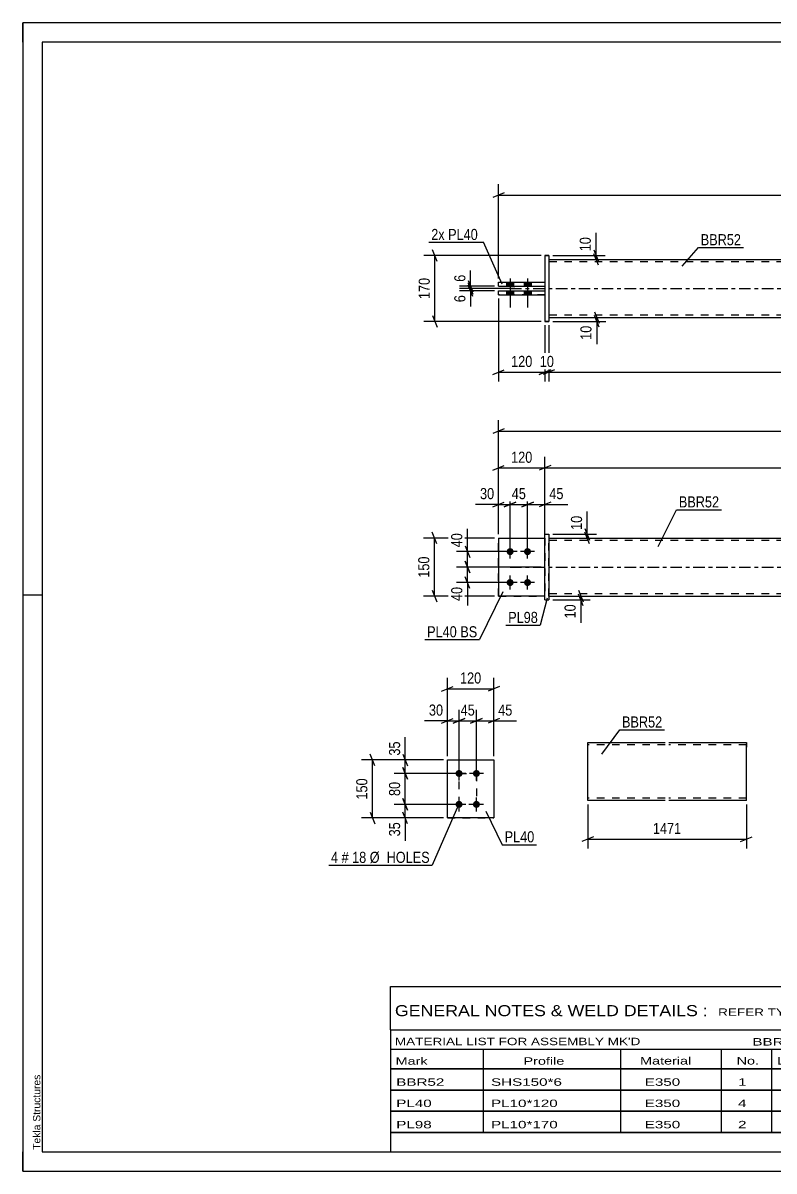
# Model space of a CAD drawing. Header units: millimetres. Extents: x 0 to 420, y 0 to 297.
# Drawn here: x 0 to 194.2, y 0 to 297 of the extents above; entities that cross this region are included whole.
import ezdxf

# ---------------------------------------------------------------- set-up
doc = ezdxf.new("R2010")
doc.units = ezdxf.units.MM
doc.linetypes.add('DXK_LINE_DOT2', pattern=[3.9198, 1.9599, -1.9599])
doc.linetypes.add('DXK_LINE_DOT3', pattern=[5.9187, 2.979, -0.9799, 0.9799, -0.9799])
doc.styles.add('Arial', font='ARIAL.TTF', dxfattribs={"height": 0.2})
doc.styles.add('Arial Narrow', font='ARIALN.TTF', dxfattribs={"height": 0.2})

# ---------------------------------------------------------------- blocks, each defined once
blk = doc.blocks.new('Unknown-580605197-1163')
at = {"color": 5, "linetype": 'Continuous'}
for p, q in [((420, 297), (0, 297)), ((0, 297), (0, 0)), ((0, 292), (0, 297)), ((415, 292), (5, 292)), ((5, 292), (5, 5)), ((5, 149), (0, 149)), ((0, 0), (0, 5)), ((5, 5), (415, 5)), ((0, 0), (420, 0))]:
    blk.add_line(p, q, dxfattribs=at)
at = {"color": 174, "linetype": 'Continuous', "style": 'Arial'}
blk.add_text('Tekla Structures', height=1.9102, rotation=90, dxfattribs=at).set_placement((4.5, 5.5))
blk = doc.blocks.new('Part-580605197-1818 - 1791')
at = {"color": 2, "linetype": 'Continuous'}
for p, q in [((134.94, 164.74), (135.94, 164.74)), ((134.94, 147.74), (134.94, 164.74)), ((135.94, 164.74), (135.94, 164.74)), ((135.94, 164.74), (135.94, 147.74)), ((134.94, 147.74), (135.94, 147.74))]:
    blk.add_line(p, q, dxfattribs=at)
at = {"color": 7, "linetype": 'DXK_LINE_DOT2'}
for p, q in [((134.94, 164.74), (135.94, 164.74)), ((134.94, 147.74), (135.94, 147.74))]:
    blk.add_line(p, q, dxfattribs=at)
blk = doc.blocks.new('Part-580605197-1808 - 1791')
at = {"color": 2, "linetype": 'Continuous'}
for p, q in [((122.94, 163.74), (134.94, 163.74)), ((122.94, 163.74), (122.94, 148.74)), ((134.94, 148.74), (122.94, 148.74)), ((122.94, 148.74), (122.94, 148.74))]:
    blk.add_line(p, q, dxfattribs=at)
at = {"color": 7, "linetype": 'DXK_LINE_DOT2'}
for p, q in [((122.94, 163.74), (134.94, 163.74)), ((134.94, 163.74), (134.94, 163.74)), ((134.94, 163.74), (134.94, 148.74)), ((122.94, 148.74), (134.94, 148.74))]:
    blk.add_line(p, q, dxfattribs=at)
blk = doc.blocks.new('Part-580605197-1813 - 1791')
at = {"color": 7, "linetype": 'DXK_LINE_DOT2'}
for p, q in [((122.94, 163.74), (134.94, 163.74)), ((122.94, 163.74), (134.94, 163.74)), ((122.94, 148.74), (122.94, 163.74)), ((134.94, 163.74), (134.94, 163.74)), ((134.94, 163.74), (134.94, 148.74)), ((122.94, 148.74), (134.94, 148.74)), ((134.94, 148.74), (122.94, 148.74)), ((122.94, 148.74), (122.94, 148.74))]:
    blk.add_line(p, q, dxfattribs=at)
blk = doc.blocks.new('Part-580605197-1828 - 1791')
at = {"color": 2, "linetype": 'Continuous'}
for p, q in [((135.94, 163.74), (283.03, 163.74)), ((135.94, 148.74), (283.03, 148.74))]:
    blk.add_line(p, q, dxfattribs=at)
at = {"color": 7, "linetype": 'DXK_LINE_DOT2'}
for p, q in [((135.94, 148.74), (135.94, 163.74)), ((283.03, 163.74), (283.03, 148.74)), ((283.03, 163.14), (135.94, 163.14)), ((283.03, 149.34), (135.94, 149.34))]:
    blk.add_line(p, q, dxfattribs=at)
at = {"color": 7, "linetype": 'DXK_LINE_DOT3'}
blk.add_line((125.94, 156.24), (293.03, 156.24), dxfattribs=at)
blk = doc.blocks.new('Bolt-580605197-1840 - 1791')
at = {"linetype": 'Continuous'}
for points in [[(125.94, 161.14), (126.13, 161.12), (126.31, 161.06), (126.47, 160.96), (126.61, 160.84), (126.72, 160.69), (126.8, 160.51), (126.84, 160.33), (126.84, 160.14), (126.8, 159.96), (126.72, 159.79), (126.61, 159.63), (126.47, 159.51), (126.31, 159.41), (126.13, 159.36), (125.94, 159.34), (125.75, 159.36), (125.57, 159.41), (125.41, 159.51), (125.27, 159.63), (125.16, 159.79), (125.08, 159.96), (125.04, 160.14), (125.04, 160.33), (125.08, 160.51), (125.16, 160.69), (125.27, 160.84), (125.41, 160.96), (125.57, 161.06), (125.75, 161.12)], [(130.44, 161.14), (130.63, 161.12), (130.81, 161.06), (130.97, 160.96), (131.11, 160.84), (131.22, 160.69), (131.3, 160.51), (131.34, 160.33), (131.34, 160.14), (131.3, 159.96), (131.22, 159.79), (131.11, 159.63), (130.97, 159.51), (130.81, 159.41), (130.63, 159.36), (130.44, 159.34), (130.25, 159.36), (130.07, 159.41), (129.91, 159.51), (129.77, 159.63), (129.66, 159.79), (129.58, 159.96), (129.54, 160.14), (129.54, 160.33), (129.58, 160.51), (129.66, 160.69), (129.77, 160.84), (129.91, 160.96), (130.07, 161.06), (130.25, 161.12)], [(125.94, 153.14), (126.13, 153.12), (126.31, 153.06), (126.47, 152.96), (126.61, 152.84), (126.72, 152.69), (126.8, 152.51), (126.84, 152.33), (126.84, 152.14), (126.8, 151.96), (126.72, 151.79), (126.61, 151.63), (126.47, 151.51), (126.31, 151.41), (126.13, 151.36), (125.94, 151.34), (125.75, 151.36), (125.57, 151.41), (125.41, 151.51), (125.27, 151.63), (125.16, 151.79), (125.08, 151.96), (125.04, 152.14), (125.04, 152.33), (125.08, 152.51), (125.16, 152.69), (125.27, 152.84), (125.41, 152.96), (125.57, 153.06), (125.75, 153.12)], [(130.44, 153.14), (130.63, 153.12), (130.81, 153.06), (130.97, 152.96), (131.11, 152.84), (131.22, 152.69), (131.3, 152.51), (131.34, 152.33), (131.34, 152.14), (131.3, 151.96), (131.22, 151.79), (131.11, 151.63), (130.97, 151.51), (130.81, 151.41), (130.63, 151.36), (130.44, 151.34), (130.25, 151.36), (130.07, 151.41), (129.91, 151.51), (129.77, 151.63), (129.66, 151.79), (129.58, 151.96), (129.54, 152.14), (129.54, 152.33), (129.58, 152.51), (129.66, 152.69), (129.77, 152.84), (129.91, 152.96), (130.07, 153.06), (130.25, 153.12)]]:
    blk.add_hatch(color=1, dxfattribs=at).paths.add_polyline_path(points)
at = {"color": 1, "linetype": 'Continuous'}
for p, q in [((125.94, 158.44), (125.94, 162.04)), ((130.44, 158.44), (130.44, 162.04)), ((127.74, 160.24), (124.14, 160.24)), ((132.24, 160.24), (128.64, 160.24)), ((127.74, 152.24), (124.14, 152.24)), ((125.94, 150.44), (125.94, 154.04)), ((132.24, 152.24), (128.64, 152.24)), ((130.44, 150.44), (130.44, 154.04))]:
    blk.add_line(p, q, dxfattribs=at)
blk = doc.blocks.new('Bolt-580605197-2132 - 2128')
at = {"linetype": 'Continuous'}
for points in [[(125.04, 228.91), (126.84, 228.91), (126.84, 229.91), (125.04, 229.91)], [(125.04, 228.91), (126.84, 228.91), (126.84, 229.91), (125.04, 229.91)], [(129.54, 228.91), (131.34, 228.91), (131.34, 229.91), (129.54, 229.91)], [(129.54, 228.91), (131.34, 228.91), (131.34, 229.91), (129.54, 229.91)], [(125.04, 226.71), (126.84, 226.71), (126.84, 227.71), (125.04, 227.71)], [(125.04, 226.71), (126.84, 226.71), (126.84, 227.71), (125.04, 227.71)], [(129.54, 226.71), (131.34, 226.71), (131.34, 227.71), (129.54, 227.71)], [(129.54, 226.71), (131.34, 226.71), (131.34, 227.71), (129.54, 227.71)]]:
    blk.add_hatch(color=1, dxfattribs=at).paths.add_polyline_path(points)
at = {"color": 1, "linetype": 'Continuous'}
for p, q in [((125.04, 229.91), (125.04, 228.91)), ((125.04, 229.91), (125.04, 228.91)), ((125.94, 230.91), (125.94, 223.41)), ((125.94, 230.91), (125.94, 223.41)), ((126.84, 229.91), (126.84, 228.91)), ((126.84, 229.91), (126.84, 228.91)), ((129.54, 229.91), (129.54, 228.91)), ((129.54, 229.91), (129.54, 228.91)), ((130.44, 230.91), (130.44, 223.41)), ((130.44, 230.91), (130.44, 223.41)), ((131.34, 229.91), (131.34, 228.91)), ((131.34, 229.91), (131.34, 228.91)), ((125.04, 227.71), (125.04, 226.71)), ((125.04, 227.71), (125.04, 226.71)), ((126.84, 227.71), (126.84, 226.71)), ((126.84, 227.71), (126.84, 226.71)), ((129.54, 227.71), (129.54, 226.71)), ((129.54, 227.71), (129.54, 226.71)), ((131.34, 227.71), (131.34, 226.71)), ((131.34, 227.71), (131.34, 226.71))]:
    blk.add_line(p, q, dxfattribs=at)
blk = doc.blocks.new('Part-580605197-2149 - 2128')
at = {"color": 2, "linetype": 'Continuous'}
for p, q in [((122.94, 229.91), (134.94, 229.91)), ((122.94, 228.91), (122.94, 229.91)), ((122.94, 228.91), (134.94, 228.91)), ((122.94, 228.91), (122.94, 228.91))]:
    blk.add_line(p, q, dxfattribs=at)
at = {"color": 7, "linetype": 'DXK_LINE_DOT2'}
for p, q in [((122.94, 229.91), (134.94, 229.91)), ((122.94, 229.91), (122.94, 229.91)), ((122.94, 228.91), (134.94, 228.91)), ((134.94, 229.91), (134.94, 228.91))]:
    blk.add_line(p, q, dxfattribs=at)
blk = doc.blocks.new('Part-580605197-2138 - 2128')
at = {"color": 2, "linetype": 'Continuous'}
for p, q in [((135.94, 235.81), (283.03, 235.81)), ((135.94, 220.81), (283.03, 220.81))]:
    blk.add_line(p, q, dxfattribs=at)
at = {"color": 7, "linetype": 'DXK_LINE_DOT2'}
for p, q in [((135.94, 235.81), (135.94, 220.81)), ((283.03, 235.21), (135.94, 235.21)), ((283.03, 235.81), (283.03, 220.81)), ((283.03, 221.41), (135.94, 221.41))]:
    blk.add_line(p, q, dxfattribs=at)
at = {"color": 7, "linetype": 'DXK_LINE_DOT3'}
blk.add_line((125.94, 228.31), (293.03, 228.31), dxfattribs=at)
blk = doc.blocks.new('Part-580605197-2144 - 2128')
at = {"color": 2, "linetype": 'Continuous'}
for p, q in [((122.94, 227.71), (134.94, 227.71)), ((122.94, 226.71), (122.94, 227.71)), ((122.94, 226.71), (134.94, 226.71)), ((122.94, 226.71), (122.94, 226.71))]:
    blk.add_line(p, q, dxfattribs=at)
at = {"color": 7, "linetype": 'DXK_LINE_DOT2'}
for p, q in [((122.94, 227.71), (134.94, 227.71)), ((134.94, 226.71), (122.94, 226.71)), ((134.94, 227.71), (134.94, 226.71))]:
    blk.add_line(p, q, dxfattribs=at)
blk = doc.blocks.new('Part-580605197-2150 - 2128')
at = {"color": 2, "linetype": 'Continuous'}
for p, q in [((134.94, 236.81), (135.94, 236.81)), ((134.94, 236.81), (134.94, 219.81)), ((135.94, 236.81), (135.94, 236.81)), ((135.94, 236.81), (135.94, 219.81)), ((135.94, 219.81), (134.94, 219.81)), ((134.94, 219.81), (134.94, 219.81))]:
    blk.add_line(p, q, dxfattribs=at)
at = {"color": 7, "linetype": 'DXK_LINE_DOT2'}
for p, q in [((135.94, 236.81), (134.94, 236.81)), ((135.94, 236.81), (135.94, 236.81)), ((134.94, 219.81), (135.94, 219.81))]:
    blk.add_line(p, q, dxfattribs=at)
blk = doc.blocks.new('Bolt-580605197-1444 - 1410')
at = {"linetype": 'Continuous'}
for points in [[(112.73, 101.95), (112.54, 101.97), (112.36, 102.02), (112.2, 102.12), (112.06, 102.24), (111.95, 102.4), (111.87, 102.57), (111.83, 102.75), (111.83, 102.94), (111.87, 103.12), (111.95, 103.3), (112.06, 103.45), (112.2, 103.57), (112.36, 103.67), (112.54, 103.73), (112.73, 103.75), (112.92, 103.73), (113.09, 103.67), (113.26, 103.57), (113.4, 103.45), (113.51, 103.3), (113.58, 103.12), (113.62, 102.94), (113.62, 102.75), (113.58, 102.57), (113.51, 102.4), (113.4, 102.24), (113.26, 102.12), (113.09, 102.02), (112.92, 101.97)], [(117.23, 101.95), (117.04, 101.97), (116.86, 102.02), (116.7, 102.12), (116.56, 102.24), (116.45, 102.4), (116.37, 102.57), (116.33, 102.75), (116.33, 102.94), (116.37, 103.12), (116.45, 103.3), (116.56, 103.45), (116.7, 103.57), (116.86, 103.67), (117.04, 103.73), (117.23, 103.75), (117.42, 103.73), (117.59, 103.67), (117.76, 103.57), (117.9, 103.45), (118.01, 103.3), (118.08, 103.12), (118.12, 102.94), (118.12, 102.75), (118.08, 102.57), (118.01, 102.4), (117.9, 102.24), (117.76, 102.12), (117.59, 102.02), (117.42, 101.97)], [(112.73, 93.95), (112.54, 93.97), (112.36, 94.02), (112.2, 94.12), (112.06, 94.24), (111.95, 94.4), (111.87, 94.57), (111.83, 94.75), (111.83, 94.94), (111.87, 95.12), (111.95, 95.3), (112.06, 95.45), (112.2, 95.57), (112.36, 95.67), (112.54, 95.73), (112.73, 95.75), (112.92, 95.73), (113.09, 95.67), (113.26, 95.57), (113.4, 95.45), (113.51, 95.3), (113.58, 95.12), (113.62, 94.94), (113.62, 94.75), (113.58, 94.57), (113.51, 94.4), (113.4, 94.24), (113.26, 94.12), (113.09, 94.02), (112.92, 93.97)], [(117.23, 93.95), (117.04, 93.97), (116.86, 94.02), (116.7, 94.12), (116.56, 94.24), (116.45, 94.4), (116.37, 94.57), (116.33, 94.75), (116.33, 94.94), (116.37, 95.12), (116.45, 95.3), (116.56, 95.45), (116.7, 95.57), (116.86, 95.67), (117.04, 95.73), (117.23, 95.75), (117.42, 95.73), (117.59, 95.67), (117.76, 95.57), (117.9, 95.45), (118.01, 95.3), (118.08, 95.12), (118.12, 94.94), (118.12, 94.75), (118.08, 94.57), (118.01, 94.4), (117.9, 94.24), (117.76, 94.12), (117.59, 94.02), (117.42, 93.97)]]:
    blk.add_hatch(color=1, dxfattribs=at).paths.add_polyline_path(points)
at = {"color": 1, "linetype": 'Continuous'}
for p, q in [((112.73, 101.05), (112.73, 104.65)), ((117.23, 101.05), (117.23, 104.65)), ((114.53, 102.85), (110.93, 102.85)), ((119.03, 102.85), (115.43, 102.85)), ((112.73, 93.05), (112.73, 96.65)), ((117.23, 93.05), (117.23, 96.65)), ((114.53, 94.85), (110.93, 94.85)), ((119.03, 94.85), (115.43, 94.85))]:
    blk.add_line(p, q, dxfattribs=at)
blk = doc.blocks.new('Part-580605197-1459 - 1410')
at = {"color": 2, "linetype": 'Continuous'}
for p, q in [((109.73, 106.35), (121.73, 106.35)), ((109.73, 91.35), (109.73, 106.35)), ((121.73, 106.35), (121.73, 106.35)), ((121.73, 106.35), (121.73, 91.35)), ((121.73, 91.35), (109.73, 91.35)), ((109.73, 91.35), (109.73, 91.35))]:
    blk.add_line(p, q, dxfattribs=at)
at = {"color": 7, "linetype": 'DXK_LINE_DOT2'}
for p, q in [((109.73, 106.35), (121.73, 106.35)), ((109.73, 91.35), (121.73, 91.35)), ((109.73, 91.35), (109.73, 91.35))]:
    blk.add_line(p, q, dxfattribs=at)
blk = doc.blocks.new('Part-580605197-1275 - 1255')
at = {"color": 2, "linetype": 'Continuous'}
for p, q in [((146.01, 95.93), (146.01, 110.84)), ((146.01, 110.84), (166.01, 110.84)), ((167.01, 110.84), (187.01, 110.84)), ((187.01, 110.84), (187.01, 110.75)), ((187.01, 110.75), (187.01, 109.64)), ((187.01, 95.84), (187.01, 109.64)), ((146.01, 95.84), (146.01, 95.93)), ((166.01, 95.84), (146.01, 95.84)), ((187.01, 95.84), (167.01, 95.84))]:
    blk.add_line(p, q, dxfattribs=at)
at = {"color": 7, "linetype": 'DXK_LINE_DOT2'}
for p, q in [((166.01, 110.24), (146.01, 110.24)), ((187.01, 110.24), (167.01, 110.24)), ((187.01, 109.64), (187.01, 110.49)), ((146.01, 96.44), (146.01, 96.49)), ((166.01, 96.44), (146.01, 96.44)), ((146.01, 95.84), (146.01, 95.84)), ((187.01, 96.44), (167.01, 96.44)), ((187.01, 96.44), (187.01, 96.49))]:
    blk.add_line(p, q, dxfattribs=at)
blk = doc.blocks.new('Rectangle-580605197-1568 - 1410')
at = {"color": 1, "linetype": 'DXK_LINE_DOT2'}
blk.add_lwpolyline([(112.73, 102.85), (117.23, 102.85), (117.23, 94.85), (112.73, 94.85), (112.73, 102.85)], close=True, dxfattribs=at)
blk = doc.blocks.new('StraightDimension-580605197-2015 - 1791')
at = {"color": 7, "linetype": 'Continuous'}
for p, q in [((130.44, 161.24), (130.44, 175.31)), ((134.94, 164.74), (134.94, 175.31)), ((128.94, 171.86), (131.94, 173.06)), ((130.44, 172.46), (134.94, 172.46)), ((136.44, 173.06), (133.44, 171.86))]:
    blk.add_line(p, q, dxfattribs=at)
at = {"color": 0}
blk.add_wipeout([(140.32, 173.21), (140.32, 177.41), (135.47, 177.41), (135.47, 173.21)], dxfattribs=at)
at = {"color": 7, "linetype": 'Continuous'}
blk.add_line((134.94, 172.46), (140.85, 172.46), dxfattribs=at)
blk.add_line((134.94, 172.46), (140.85, 172.46), dxfattribs=at)
at = {"color": 3, "style": 'Arial Narrow'}
blk.add_text('45', height=2.863, dxfattribs=at).set_placement((136.07, 173.81))
blk = doc.blocks.new('StraightDimension-580605197-1951 - 1791')
at = {"color": 7, "linetype": 'Continuous'}
for p, q in [((134.94, 157.24), (134.94, 184.73)), ((284.03, 164.74), (284.03, 184.73)), ((136.44, 182.48), (133.44, 181.28)), ((134.94, 181.88), (284.03, 181.88)), ((282.53, 181.28), (285.53, 182.48))]:
    blk.add_line(p, q, dxfattribs=at)
at = {"color": 0}
blk.add_wipeout([(213.74, 182.63), (213.74, 186.83), (205.23, 186.83), (205.23, 182.63)], dxfattribs=at)
at = {"color": 3, "style": 'Arial Narrow'}
blk.add_text('1491', height=2.863, dxfattribs=at).set_placement((205.83, 183.23))
blk = doc.blocks.new('StraightDimension-580605197-1936 - 1791')
at = {"color": 7, "linetype": 'Continuous'}
for p, q in [((122.94, 164.74), (122.94, 184.73)), ((134.94, 157.24), (134.94, 184.73)), ((121.44, 181.28), (124.44, 182.48)), ((122.94, 181.88), (134.94, 181.88)), ((136.44, 182.48), (133.44, 181.28))]:
    blk.add_line(p, q, dxfattribs=at)
at = {"color": 0}
blk.add_wipeout([(132.28, 182.63), (132.28, 186.83), (125.6, 186.83), (125.6, 182.63)], dxfattribs=at)
at = {"color": 3, "style": 'Arial Narrow'}
blk.add_text('120', height=2.863, dxfattribs=at).set_placement((126.2, 183.23))
blk = doc.blocks.new('StraightDimension-580605197-1897 - 1791')
at = {"color": 7, "linetype": 'Continuous'}
for p, q in [((122.94, 164.74), (122.94, 194.24)), ((296.03, 164.74), (296.03, 194.24)), ((124.44, 191.99), (121.44, 190.79)), ((122.94, 191.39), (296.03, 191.39)), ((294.53, 190.79), (297.53, 191.99))]:
    blk.add_line(p, q, dxfattribs=at)
at = {"color": 0}
blk.add_wipeout([(213.74, 192.14), (213.74, 196.34), (205.23, 196.34), (205.23, 192.14)], dxfattribs=at)
at = {"color": 3, "style": 'Arial Narrow'}
blk.add_text('1731', height=2.863, dxfattribs=at).set_placement((205.83, 192.74))
blk = doc.blocks.new('StraightDimension-580605197-2032 - 1791')
at = {"color": 7, "linetype": 'Continuous'}
for p, q in [((121.94, 163.74), (103.55, 163.74)), ((107, 162.24), (105.8, 165.24)), ((106.4, 148.74), (106.4, 163.74)), ((121.94, 148.74), (103.55, 148.74)), ((105.8, 150.24), (107, 147.24))]:
    blk.add_line(p, q, dxfattribs=at)
at = {"color": 0}
blk.add_wipeout([(105.65, 159.58), (101.45, 159.58), (101.45, 152.89), (105.65, 152.89)], dxfattribs=at)
at = {"color": 3, "style": 'Arial Narrow'}
blk.add_text('150', height=2.863, rotation=90.0002, dxfattribs=at).set_placement((105.05, 153.49))
blk = doc.blocks.new('StraightDimension-580605197-1842 - 1791')
at = {"color": 7, "linetype": 'Continuous'}
for p, q in [((136.94, 164.74), (148.28, 164.74)), ((136.94, 163.74), (148.28, 163.74)), ((145.28, 166.24), (146.48, 163.24)), ((146.48, 162.24), (145.28, 165.24)), ((145.88, 163.74), (145.88, 164.74))]:
    blk.add_line(p, q, dxfattribs=at)
at = {"color": 0}
blk.add_wipeout([(145.13, 170.12), (140.93, 170.12), (140.93, 165.26), (145.13, 165.26)], dxfattribs=at)
at = {"color": 7, "linetype": 'Continuous'}
blk.add_line((145.88, 164.74), (145.88, 170.64), dxfattribs=at)
blk.add_line((145.88, 164.74), (145.88, 170.64), dxfattribs=at)
at = {"color": 3, "style": 'Arial Narrow'}
blk.add_text('10', height=2.863, rotation=90.0002, dxfattribs=at).set_placement((144.53, 165.86))
blk = doc.blocks.new('StraightDimension-580605197-2071 - 1791')
at = {"color": 7, "linetype": 'Continuous'}
for p, q in [((136.94, 148.74), (146.62, 148.74)), ((143.62, 150.24), (144.82, 147.24)), ((144.82, 146.24), (143.62, 149.24)), ((144.22, 147.74), (144.22, 148.74)), ((136.94, 147.74), (146.62, 147.74))]:
    blk.add_line(p, q, dxfattribs=at)
at = {"color": 0}
blk.add_wipeout([(143.47, 147.21), (139.27, 147.21), (139.27, 142.35), (143.47, 142.35)], dxfattribs=at)
at = {"color": 7, "linetype": 'Continuous'}
blk.add_line((144.22, 147.74), (144.22, 141.83), dxfattribs=at)
blk.add_line((144.22, 147.74), (144.22, 141.83), dxfattribs=at)
at = {"color": 3, "style": 'Arial Narrow'}
blk.add_text('10', height=2.863, rotation=90.0002, dxfattribs=at).set_placement((142.87, 142.95))
blk = doc.blocks.new('StraightDimension-580605197-1986 - 1791')
at = {"color": 7, "linetype": 'Continuous'}
for p, q in [((122.94, 164.74), (122.94, 175.31)), ((125.94, 161.24), (125.94, 175.31)), ((121.44, 171.86), (124.44, 173.06)), ((122.94, 172.46), (125.94, 172.46)), ((127.44, 173.06), (124.44, 171.86))]:
    blk.add_line(p, q, dxfattribs=at)
at = {"color": 0}
blk.add_wipeout([(122.42, 173.21), (122.42, 177.41), (117.56, 177.41), (117.56, 173.21)], dxfattribs=at)
at = {"color": 7, "linetype": 'Continuous'}
blk.add_line((122.94, 172.46), (117.03, 172.46), dxfattribs=at)
blk.add_line((122.94, 172.46), (117.03, 172.46), dxfattribs=at)
at = {"color": 3, "style": 'Arial Narrow'}
blk.add_text('30', height=2.863, dxfattribs=at).set_placement((118.16, 173.81))
blk = doc.blocks.new('StraightDimension-580605197-2002 - 1791')
at = {"color": 7, "linetype": 'Continuous'}
for p, q in [((125.94, 161.24), (125.94, 175.31)), ((130.44, 161.24), (130.44, 175.31)), ((124.44, 171.86), (127.44, 173.06)), ((125.94, 172.46), (130.44, 172.46)), ((131.94, 173.06), (128.94, 171.86))]:
    blk.add_line(p, q, dxfattribs=at)
at = {"color": 0}
blk.add_wipeout([(130.62, 173.21), (130.62, 177.41), (125.76, 177.41), (125.76, 173.21)], dxfattribs=at)
at = {"color": 3, "style": 'Arial Narrow'}
blk.add_text('45', height=2.863, dxfattribs=at).set_placement((126.36, 173.81))
blk = doc.blocks.new('StraightDimension-580605197-2052 - 1791')
at = {"color": 7, "linetype": 'Continuous'}
for p, q in [((114.31, 157.74), (115.51, 154.74)), ((133.94, 156.24), (112.06, 156.24)), ((114.91, 152.24), (114.91, 156.24)), ((124.94, 152.24), (112.06, 152.24)), ((115.51, 150.74), (114.31, 153.74))]:
    blk.add_line(p, q, dxfattribs=at)
at = {"color": 0}
blk.add_wipeout([(114.16, 151.71), (109.96, 151.71), (109.96, 146.85), (114.16, 146.85)], dxfattribs=at)
at = {"color": 7, "linetype": 'Continuous'}
blk.add_line((114.91, 152.24), (114.91, 146.33), dxfattribs=at)
blk.add_line((114.91, 152.24), (114.91, 146.33), dxfattribs=at)
at = {"color": 3, "style": 'Arial Narrow'}
blk.add_text('40', height=2.863, rotation=90.0002, dxfattribs=at).set_placement((113.56, 147.45))
blk = doc.blocks.new('StraightDimension-580605197-2061 - 1791')
at = {"color": 7, "linetype": 'Continuous'}
for p, q in [((114.31, 161.74), (115.51, 158.74)), ((124.94, 160.24), (112.06, 160.24)), ((115.51, 154.74), (114.31, 157.74)), ((114.91, 156.24), (114.91, 160.24)), ((133.94, 156.24), (112.06, 156.24))]:
    blk.add_line(p, q, dxfattribs=at)
at = {"color": 0}
blk.add_wipeout([(114.16, 165.62), (109.96, 165.62), (109.96, 160.76), (114.16, 160.76)], dxfattribs=at)
at = {"color": 7, "linetype": 'Continuous'}
blk.add_line((114.91, 160.24), (114.91, 166.14), dxfattribs=at)
blk.add_line((114.91, 160.24), (114.91, 166.14), dxfattribs=at)
at = {"color": 3, "style": 'Arial Narrow'}
blk.add_text('40', height=2.863, rotation=90.0002, dxfattribs=at).set_placement((113.56, 161.36))
blk = doc.blocks.new('StraightDimension-580605197-2196 - 2128')
at = {"color": 7, "linetype": 'Continuous'}
for p, q in [((135.94, 218.81), (135.94, 204.26)), ((283.03, 218.81), (283.03, 204.26)), ((137.44, 207.26), (134.44, 206.06)), ((135.94, 206.66), (283.03, 206.66)), ((281.53, 206.06), (284.53, 207.26))]:
    blk.add_line(p, q, dxfattribs=at)
at = {"color": 0}
blk.add_wipeout([(213.74, 207.41), (213.74, 211.61), (205.23, 211.61), (205.23, 207.41)], dxfattribs=at)
at = {"color": 3, "style": 'Arial Narrow'}
blk.add_text('1471', height=2.863, dxfattribs=at).set_placement((205.83, 208.01))
blk = doc.blocks.new('StraightDimension-580605197-2213 - 2128')
at = {"color": 7, "linetype": 'Continuous'}
for p, q in [((122.94, 225.71), (122.94, 204.26)), ((134.94, 218.81), (134.94, 204.26)), ((121.44, 206.06), (124.44, 207.26)), ((122.94, 206.66), (134.94, 206.66)), ((136.44, 207.26), (133.44, 206.06))]:
    blk.add_line(p, q, dxfattribs=at)
at = {"color": 0}
blk.add_wipeout([(132.28, 207.41), (132.28, 211.61), (125.6, 211.61), (125.6, 207.41)], dxfattribs=at)
at = {"color": 3, "style": 'Arial Narrow'}
blk.add_text('120', height=2.863, dxfattribs=at).set_placement((126.2, 208.01))
blk = doc.blocks.new('StraightDimension-580605197-2162 - 2128')
at = {"color": 7, "linetype": 'Continuous'}
for p, q in [((136.94, 220.81), (150.72, 220.81)), ((136.94, 219.81), (150.72, 219.81)), ((147.72, 222.31), (148.92, 219.31)), ((148.92, 218.31), (147.72, 221.31)), ((148.32, 219.81), (148.32, 220.81))]:
    blk.add_line(p, q, dxfattribs=at)
at = {"color": 0}
blk.add_wipeout([(147.57, 219.29), (143.37, 219.29), (143.37, 214.43), (147.57, 214.43)], dxfattribs=at)
at = {"color": 7, "linetype": 'Continuous'}
blk.add_line((148.32, 219.81), (148.32, 213.9), dxfattribs=at)
blk.add_line((148.32, 219.81), (148.32, 213.9), dxfattribs=at)
at = {"color": 3, "style": 'Arial Narrow'}
blk.add_text('10', height=2.863, rotation=90.0002, dxfattribs=at).set_placement((146.97, 215.03))
blk = doc.blocks.new('StraightDimension-580605197-2172 - 2128')
at = {"color": 7, "linetype": 'Continuous'}
for p, q in [((107.11, 235.31), (105.91, 238.31)), ((133.94, 236.81), (103.66, 236.81)), ((106.51, 219.81), (106.51, 236.81)), ((133.94, 219.81), (103.66, 219.81)), ((105.91, 221.31), (107.11, 218.31))]:
    blk.add_line(p, q, dxfattribs=at)
at = {"color": 0}
blk.add_wipeout([(105.76, 231.65), (101.56, 231.65), (101.56, 224.97), (105.76, 224.97)], dxfattribs=at)
at = {"color": 3, "style": 'Arial Narrow'}
blk.add_text('170', height=2.863, rotation=90.0002, dxfattribs=at).set_placement((105.16, 225.57))
blk = doc.blocks.new('StraightDimension-580605197-2185 - 2128')
at = {"color": 7, "linetype": 'Continuous'}
for p, q in [((124.44, 253.03), (121.44, 251.83)), ((122.94, 230.91), (122.94, 255.28)), ((294.53, 251.83), (297.53, 253.03)), ((296.03, 230.91), (296.03, 255.28)), ((122.94, 252.43), (296.03, 252.43))]:
    blk.add_line(p, q, dxfattribs=at)
at = {"color": 0}
blk.add_wipeout([(213.74, 253.18), (213.74, 257.38), (205.23, 257.38), (205.23, 253.18)], dxfattribs=at)
at = {"color": 3, "style": 'Arial Narrow'}
blk.add_text('1731', height=2.863, dxfattribs=at).set_placement((205.83, 253.78))
blk = doc.blocks.new('StraightDimension-580605197-2204 - 2128')
at = {"color": 7, "linetype": 'Continuous'}
for p, q in [((134.94, 218.81), (134.94, 204.26)), ((135.94, 218.81), (135.94, 204.26)), ((133.44, 206.06), (136.44, 207.26)), ((137.44, 207.26), (134.44, 206.06)), ((134.94, 206.66), (135.94, 206.66))]:
    blk.add_line(p, q, dxfattribs=at)
at = {"color": 0}
blk.add_wipeout([(137.87, 207.41), (137.87, 211.61), (133.01, 211.61), (133.01, 207.41)], dxfattribs=at)
at = {"color": 3, "style": 'Arial Narrow'}
blk.add_text('10', height=2.863, dxfattribs=at).set_placement((133.61, 208.01))
blk = doc.blocks.new('StraightDimension-580605197-2253 - 2128')
at = {"color": 7, "linetype": 'Continuous'}
for p, q in [((147.55, 238.31), (148.75, 235.31)), ((136.94, 236.81), (150.55, 236.81)), ((136.94, 235.81), (150.55, 235.81)), ((148.75, 234.31), (147.55, 237.31)), ((148.15, 235.81), (148.15, 236.81))]:
    blk.add_line(p, q, dxfattribs=at)
at = {"color": 0}
blk.add_wipeout([(147.4, 242.19), (143.2, 242.19), (143.2, 237.34), (147.4, 237.34)], dxfattribs=at)
at = {"color": 7, "linetype": 'Continuous'}
blk.add_line((148.15, 236.81), (148.15, 242.72), dxfattribs=at)
blk.add_line((148.15, 236.81), (148.15, 242.72), dxfattribs=at)
at = {"color": 3, "style": 'Arial Narrow'}
blk.add_text('10', height=2.863, rotation=90.0002, dxfattribs=at).set_placement((146.8, 237.94))
blk = doc.blocks.new('StraightDimension-580605197-2293 - 2128')
at = {"color": 7, "linetype": 'Continuous'}
for p, q in [((121.94, 228.91), (112.87, 228.91)), ((115.12, 230.41), (116.32, 227.41)), ((116.32, 226.81), (115.12, 229.81)), ((115.72, 228.31), (115.72, 228.91)), ((127.19, 228.31), (112.87, 228.31))]:
    blk.add_line(p, q, dxfattribs=at)
at = {"color": 0}
blk.add_wipeout([(114.97, 232.46), (110.77, 232.46), (110.77, 229.44), (114.97, 229.44)], dxfattribs=at)
at = {"color": 7, "linetype": 'Continuous'}
blk.add_line((115.72, 228.91), (115.72, 232.99), dxfattribs=at)
blk.add_line((115.72, 228.91), (115.72, 232.99), dxfattribs=at)
at = {"color": 3, "style": 'Arial Narrow'}
blk.add_text('6', height=2.86, rotation=90.0002, dxfattribs=at).set_placement((114.37, 230.04))
blk = doc.blocks.new('StraightDimension-580605197-2303 - 2128')
at = {"color": 7, "linetype": 'Continuous'}
for p, q in [((115.12, 229.81), (116.32, 226.81)), ((116.32, 226.21), (115.12, 229.21)), ((127.19, 228.31), (112.87, 228.31)), ((121.94, 227.71), (112.87, 227.71)), ((115.72, 227.71), (115.72, 228.31))]:
    blk.add_line(p, q, dxfattribs=at)
at = {"color": 0}
blk.add_wipeout([(114.97, 227.19), (110.77, 227.19), (110.77, 224.16), (114.97, 224.16)], dxfattribs=at)
at = {"color": 7, "linetype": 'Continuous'}
blk.add_line((115.72, 227.71), (115.72, 223.63), dxfattribs=at)
blk.add_line((115.72, 227.71), (115.72, 223.63), dxfattribs=at)
at = {"color": 3, "style": 'Arial Narrow'}
blk.add_text('6', height=2.86, rotation=90.0002, dxfattribs=at).set_placement((114.37, 224.76))
blk = doc.blocks.new('StraightDimension-580605197-1491 - 1410')
at = {"color": 7, "linetype": 'Continuous'}
for p, q in [((112.73, 103.85), (112.73, 119.32)), ((117.23, 103.85), (117.23, 119.32)), ((111.23, 115.87), (114.23, 117.07)), ((112.73, 116.47), (117.23, 116.47)), ((118.73, 117.07), (115.73, 115.87))]:
    blk.add_line(p, q, dxfattribs=at)
at = {"color": 0}
blk.add_wipeout([(117.41, 117.22), (117.41, 121.42), (112.55, 121.42), (112.55, 117.22)], dxfattribs=at)
at = {"color": 3, "style": 'Arial Narrow'}
blk.add_text('45', height=2.863, dxfattribs=at).set_placement((113.15, 117.82))
blk = doc.blocks.new('StraightDimension-580605197-1461 - 1410')
at = {"color": 7, "linetype": 'Continuous'}
for p, q in [((108.23, 124.17), (111.23, 125.37)), ((109.73, 107.35), (109.73, 127.62)), ((109.73, 124.77), (121.73, 124.77)), ((123.23, 125.37), (120.23, 124.17)), ((121.73, 107.35), (121.73, 127.62))]:
    blk.add_line(p, q, dxfattribs=at)
at = {"color": 0}
blk.add_wipeout([(119.07, 125.52), (119.07, 129.72), (112.39, 129.72), (112.39, 125.52)], dxfattribs=at)
at = {"color": 3, "style": 'Arial Narrow'}
blk.add_text('120', height=2.863, dxfattribs=at).set_placement((112.99, 126.12))
blk = doc.blocks.new('StraightDimension-580605197-1478 - 1410')
at = {"color": 7, "linetype": 'Continuous'}
for p, q in [((117.23, 103.85), (117.23, 119.32)), ((121.73, 107.35), (121.73, 119.32)), ((115.73, 115.87), (118.73, 117.07)), ((117.23, 116.47), (121.73, 116.47)), ((123.23, 117.07), (120.23, 115.87))]:
    blk.add_line(p, q, dxfattribs=at)
at = {"color": 0}
blk.add_wipeout([(127.11, 117.22), (127.11, 121.42), (122.25, 121.42), (122.25, 117.22)], dxfattribs=at)
at = {"color": 7, "linetype": 'Continuous'}
blk.add_line((121.73, 116.47), (127.63, 116.47), dxfattribs=at)
blk.add_line((121.73, 116.47), (127.63, 116.47), dxfattribs=at)
at = {"color": 3, "style": 'Arial Narrow'}
blk.add_text('45', height=2.863, dxfattribs=at).set_placement((122.85, 117.82))
blk = doc.blocks.new('StraightDimension-580605197-1501 - 1410')
at = {"color": 7, "linetype": 'Continuous'}
for p, q in [((109.73, 107.35), (109.73, 119.32)), ((112.73, 103.85), (112.73, 119.32)), ((108.23, 115.87), (111.23, 117.07)), ((109.73, 116.47), (112.73, 116.47)), ((114.23, 117.07), (111.23, 115.87))]:
    blk.add_line(p, q, dxfattribs=at)
at = {"color": 0}
blk.add_wipeout([(109.2, 117.22), (109.2, 121.42), (104.35, 121.42), (104.35, 117.22)], dxfattribs=at)
at = {"color": 7, "linetype": 'Continuous'}
blk.add_line((109.73, 116.47), (103.82, 116.47), dxfattribs=at)
blk.add_line((109.73, 116.47), (103.82, 116.47), dxfattribs=at)
at = {"color": 3, "style": 'Arial Narrow'}
blk.add_text('30', height=2.863, dxfattribs=at).set_placement((104.95, 117.82))
blk = doc.blocks.new('StraightDimension-580605197-1515 - 1410')
at = {"color": 7, "linetype": 'Continuous'}
for p, q in [((90.98, 104.85), (89.78, 107.85)), ((108.73, 106.35), (87.53, 106.35)), ((90.38, 91.35), (90.38, 106.35)), ((89.78, 92.85), (90.98, 89.85)), ((108.73, 91.35), (87.53, 91.35))]:
    blk.add_line(p, q, dxfattribs=at)
at = {"color": 0}
blk.add_wipeout([(89.63, 102.19), (85.43, 102.19), (85.43, 95.5), (89.63, 95.5)], dxfattribs=at)
at = {"color": 3, "style": 'Arial Narrow'}
blk.add_text('150', height=2.863, rotation=90.0002, dxfattribs=at).set_placement((89.03, 96.1))
blk = doc.blocks.new('StraightDimension-580605197-1532 - 1410')
at = {"color": 7, "linetype": 'Continuous'}
for p, q in [((98.24, 107.85), (99.44, 104.85)), ((108.73, 106.35), (95.99, 106.35)), ((99.44, 101.35), (98.24, 104.35)), ((98.84, 102.85), (98.84, 106.35)), ((111.73, 102.85), (95.99, 102.85))]:
    blk.add_line(p, q, dxfattribs=at)
at = {"color": 0}
blk.add_wipeout([(98.09, 111.73), (93.89, 111.73), (93.89, 106.87), (98.09, 106.87)], dxfattribs=at)
at = {"color": 7, "linetype": 'Continuous'}
blk.add_line((98.84, 106.35), (98.84, 112.25), dxfattribs=at)
blk.add_line((98.84, 106.35), (98.84, 112.25), dxfattribs=at)
at = {"color": 3, "style": 'Arial Narrow'}
blk.add_text('35', height=2.863, rotation=90.0002, dxfattribs=at).set_placement((97.49, 107.47))
blk = doc.blocks.new('StraightDimension-580605197-1545 - 1410')
at = {"color": 7, "linetype": 'Continuous'}
for p, q in [((98.24, 104.35), (99.44, 101.35)), ((111.73, 102.85), (95.99, 102.85)), ((98.84, 94.85), (98.84, 102.85)), ((99.44, 93.35), (98.24, 96.35)), ((111.73, 94.85), (95.99, 94.85))]:
    blk.add_line(p, q, dxfattribs=at)
at = {"color": 0}
blk.add_wipeout([(98.09, 101.27), (93.89, 101.27), (93.89, 96.42), (98.09, 96.42)], dxfattribs=at)
at = {"color": 3, "style": 'Arial Narrow'}
blk.add_text('80', height=2.863, rotation=90.0002, dxfattribs=at).set_placement((97.49, 97.02))
blk = doc.blocks.new('StraightDimension-580605197-1555 - 1410')
at = {"color": 7, "linetype": 'Continuous'}
for p, q in [((98.24, 96.35), (99.44, 93.35)), ((111.73, 94.85), (95.99, 94.85)), ((99.44, 89.85), (98.24, 92.85)), ((98.84, 91.35), (98.84, 94.85)), ((108.73, 91.35), (95.99, 91.35))]:
    blk.add_line(p, q, dxfattribs=at)
at = {"color": 0}
blk.add_wipeout([(98.09, 90.82), (93.89, 90.82), (93.89, 85.97), (98.09, 85.97)], dxfattribs=at)
at = {"color": 7, "linetype": 'Continuous'}
blk.add_line((98.84, 91.35), (98.84, 85.44), dxfattribs=at)
blk.add_line((98.84, 91.35), (98.84, 85.44), dxfattribs=at)
at = {"color": 3, "style": 'Arial Narrow'}
blk.add_text('35', height=2.863, rotation=90.0002, dxfattribs=at).set_placement((97.49, 86.57))
blk = doc.blocks.new('StraightDimension-580605197-1353 - 1255')
at = {"color": 7, "linetype": 'Continuous'}
for p, q in [((146.01, 94.84), (146.01, 83.44)), ((187.01, 94.84), (187.01, 83.44)), ((147.51, 86.44), (144.51, 85.24)), ((185.51, 85.24), (188.51, 86.44)), ((146.01, 85.84), (187.01, 85.84))]:
    blk.add_line(p, q, dxfattribs=at)
at = {"color": 0}
blk.add_wipeout([(170.76, 86.59), (170.76, 90.79), (162.25, 90.79), (162.25, 86.59)], dxfattribs=at)
at = {"color": 3, "style": 'Arial Narrow'}
blk.add_text('1471', height=2.863, dxfattribs=at).set_placement((162.85, 87.19))
blk = doc.blocks.new('Unknown-580605197-3690')
at = {"color": 7, "linetype": 'Continuous'}
for p, q in [((95, 47.75), (255, 47.75)), ((95, 36.5), (95, 47.75)), ((255, 47.75), (255, 36.5)), ((95, 36.5), (255, 36.5)), ((95, 36.5), (95, 31.5)), ((255, 36.5), (255, 31.5)), ((95, 31.5), (255, 31.5)), ((95, 31.5), (95, 26.5)), ((119, 31.5), (119, 26.5)), ((154.5, 31.5), (154.5, 26.5)), ((180.5, 31.5), (180.5, 26.5)), ((193.5, 31.5), (193.5, 26.5)), ((211, 31.5), (211, 26.5)), ((233, 31.5), (233, 26.5)), ((255, 31.5), (255, 26.5)), ((95, 26.5), (255, 26.5)), ((95, 26.45), (95, 21.05)), ((95, 26.45), (255, 26.45)), ((119, 26.5), (119, 21)), ((154.5, 26.5), (154.5, 21)), ((180.5, 26.5), (180.5, 21)), ((193.5, 26.5), (193.5, 21)), ((211, 26.5), (211, 21)), ((233, 26.5), (233, 21)), ((255, 26.45), (255, 21.05)), ((95, 21.05), (255, 21.05)), ((95, 20.95), (95, 15.55)), ((95, 20.95), (255, 20.95)), ((119, 21), (119, 15.5)), ((154.5, 21), (154.5, 15.5)), ((180.5, 21), (180.5, 15.5)), ((193.5, 21), (193.5, 15.5)), ((211, 21), (211, 15.5)), ((233, 21), (233, 15.5)), ((255, 20.95), (255, 15.55)), ((95, 15.55), (255, 15.55)), ((95, 15.45), (95, 10.05)), ((95, 15.45), (255, 15.45)), ((119, 15.5), (119, 10)), ((154.5, 15.5), (154.5, 10)), ((180.5, 15.5), (180.5, 10)), ((193.5, 15.5), (193.5, 10)), ((211, 15.5), (211, 10)), ((233, 15.5), (233, 10)), ((255, 15.45), (255, 10.05)), ((95, 10.05), (255, 10.05)), ((95, 10), (255, 10)), ((95, 10), (95, 5)), ((211, 10), (211, 5)), ((233, 10), (233, 5)), ((255, 10), (255, 5)), ((95, 5), (255, 5))]:
    blk.add_line(p, q, dxfattribs=at)
at = {"color": 7, "style": 'Arial Narrow'}
for s, height, width, p in [('GENERAL NOTES & WELD DETAILS :', 2.8633, 1.4, (96.15, 40.06)), ('REFER TYP DRAWING TYP-01', 1.9089, 1.6, (179.7, 40.16)), ("MATERIAL LIST FOR ASSEMBLY MK'D", 1.9089, 1.6, (96.15, 32.56)), ('BBR52', 1.909, 1.794707, (188.57, 32.47)), ('1', 1.91, 1.794707, (217.08, 32.56)), ('No. Required', 1.9089, 1.6, (226.41, 32.56)), ('Mark', 1.909, 1.7, (96.34, 27.5)), ('Profile', 1.909, 1.7, (129.41, 27.5)), ('Material', 1.909, 1.7, (159.54, 27.56)), ('No.', 1.909, 1.7, (184.5, 27.56)), ('Length', 1.909, 1.7, (195, 27.56)), ('Area', 1.909, 1.7, (217.5, 27.56)), ('Weight', 1.909, 1.7, (237, 27.56))]:
    blk.add_text(s, height=height, dxfattribs=dict(at, width=width)).set_placement(p)
at = {"color": 7, "linetype": 'Continuous', "style": 'Arial Narrow'}
for s, height, width, p in [('BBR52', 1.909, 1.794707, (96.5, 22.06)), ('SHS150*6', 1.909, 1.794707, (121, 22.06)), ('E350', 1.909, 1.794707, (160.74, 22.06)), ('1', 1.91, 1.794707, (184.86, 22.06)), ('1471', 1.909, 1.794707, (197.58, 22.06)), ('0.9', 1.909, 1.794707, (221.32, 22.06)), ('39.9', 1.909, 1.794707, (240.14, 22.06)), ('PL40', 1.909, 1.794707, (96.5, 16.56)), ('PL10*120', 1.909, 1.794707, (121, 16.56)), ('E350', 1.909, 1.794707, (160.74, 16.56)), ('4', 1.91, 1.794707, (184.86, 16.56)), ('150', 1.909, 1.794707, (199.77, 16.56)), ('0.0', 1.909, 1.794707, (221.32, 16.56)), ('5.7', 1.909, 1.794707, (242.33, 16.56)), ('PL98', 1.909, 1.794707, (96.5, 11.06)), ('PL10*170', 1.909, 1.794707, (121, 11.06)), ('E350', 1.909, 1.794707, (160.74, 11.06)), ('2', 1.91, 1.794707, (184.86, 11.06)), ('170', 1.909, 1.794707, (199.77, 11.06)), ('0.1', 1.909, 1.794707, (221.32, 11.06)), ('4.5', 1.909, 1.794707, (242.33, 11.06)), ('Total', 1.909, 1.7, (197.33, 6.5)), ('1.2', 1.909, 1.794707, (220.83, 6.5)), ('50.1', 1.909, 1.794707, (240.14, 6.5))]:
    blk.add_text(s, height=height, dxfattribs=dict(at, width=width)).set_placement(p)
blk = doc.blocks.new('Mark-580605197-1824 - 1791')
at = {"color": 0}
blk.add_wipeout([(179.98, 171.67), (179.98, 174.67), (169.56, 174.67), (169.56, 171.67)], dxfattribs=at)
blk.add_wipeout([(179.98, 171.67), (179.98, 174.67), (169.56, 174.67), (169.56, 171.67)], dxfattribs=at)
at = {"color": 30, "linetype": 'Continuous'}
for p, q in [((164.18, 161.55), (168.96, 171.07)), ((168.96, 171.07), (180.58, 171.07))]:
    blk.add_line(p, q, dxfattribs=at)
at = {"color": 3, "style": 'Arial Narrow'}
blk.add_text('BBR52', height=2.863, dxfattribs=at).set_placement((169.56, 171.67))
blk = doc.blocks.new('Mark-580605197-1814 - 1791')
at = {"color": 0}
blk.add_wipeout([(133.11, 141.79), (133.11, 144.79), (125.44, 144.79), (125.44, 141.79)], dxfattribs=at)
blk.add_wipeout([(133.11, 141.79), (133.11, 144.79), (125.44, 144.79), (125.44, 141.79)], dxfattribs=at)
at = {"color": 30, "linetype": 'Continuous'}
for p in [(135.48, 148.23), (124.84, 141.19)]:
    blk.add_line(p, (133.71, 141.19), dxfattribs=at)
at = {"color": 3, "style": 'Arial Narrow'}
blk.add_text('PL98', height=2.863, dxfattribs=at).set_placement((125.44, 141.79))
blk = doc.blocks.new('MarkSet-580605197-2119 - 1791')
at = {"color": 0}
blk.add_wipeout([(112.16, 138.07), (112.16, 141.07), (104.48, 141.07), (104.48, 138.07)], dxfattribs=at)
blk.add_wipeout([(112.16, 138.07), (112.16, 141.07), (104.48, 141.07), (104.48, 138.07)], dxfattribs=at)
blk.add_wipeout([(117.44, 138.07), (117.44, 141.07), (113.06, 141.07), (113.06, 138.07)], dxfattribs=at)
blk.add_wipeout([(117.44, 138.07), (117.44, 141.07), (113.06, 141.07), (113.06, 138.07)], dxfattribs=at)
at = {"color": 30, "linetype": 'Continuous'}
for p in [(124.02, 149.86), (103.88, 137.47)]:
    blk.add_line(p, (118.04, 137.47), dxfattribs=at)
at = {"color": 3, "style": 'Arial Narrow'}
for s, p in [('PL40', (104.48, 138.07)), ('BS', (113.06, 138.07))]:
    blk.add_text(s, height=2.863, dxfattribs=at).set_placement(p)
blk = doc.blocks.new('Mark-580605197-2134 - 2128')
at = {"color": 0}
blk.add_wipeout([(185.63, 239.5), (185.63, 242.5), (175.22, 242.5), (175.22, 239.5)], dxfattribs=at)
blk.add_wipeout([(185.63, 239.5), (185.63, 242.5), (175.22, 242.5), (175.22, 239.5)], dxfattribs=at)
at = {"color": 30, "linetype": 'Continuous'}
for p, q in [((170.42, 234.05), (174.62, 238.9)), ((174.62, 238.9), (186.23, 238.9))]:
    blk.add_line(p, q, dxfattribs=at)
at = {"color": 3, "style": 'Arial Narrow'}
blk.add_text('BBR52', height=2.863, dxfattribs=at).set_placement((175.22, 239.5))
blk = doc.blocks.new('MarkSet-580605197-2341 - 2128')
at = {"color": 30, "linetype": 'Continuous'}
blk.add_line((123.91, 229.47), (119.09, 240.25), dxfattribs=at)
at = {"color": 0}
blk.add_wipeout([(109.01, 240.85), (109.01, 243.85), (105.54, 243.85), (105.54, 240.85)], dxfattribs=at)
blk.add_wipeout([(109.01, 240.85), (109.01, 243.85), (105.54, 243.85), (105.54, 240.85)], dxfattribs=at)
blk.add_wipeout([(117.59, 240.85), (117.59, 243.85), (109.91, 243.85), (109.91, 240.85)], dxfattribs=at)
blk.add_wipeout([(117.59, 240.85), (117.59, 243.85), (109.91, 243.85), (109.91, 240.85)], dxfattribs=at)
at = {"color": 30, "linetype": 'Continuous'}
blk.add_line((104.94, 240.25), (119.09, 240.25), dxfattribs=at)
at = {"color": 3, "style": 'Arial Narrow'}
for s, p in [('2x', (105.54, 240.85)), ('PL40', (109.91, 240.85))]:
    blk.add_text(s, height=2.863, dxfattribs=at).set_placement(p)
blk = doc.blocks.new('Mark-580605197-1440 - 1410')
at = {"color": 0}
blk.add_wipeout([(81.46, 79.72), (81.46, 82.72), (79.63, 82.72), (79.63, 79.72)], dxfattribs=at)
blk.add_wipeout([(81.46, 79.72), (81.46, 82.72), (79.63, 82.72), (79.63, 79.72)], dxfattribs=at)
blk.add_wipeout([(84.19, 79.72), (84.19, 82.72), (82.36, 82.72), (82.36, 79.72)], dxfattribs=at)
blk.add_wipeout([(84.19, 79.72), (84.19, 82.72), (82.36, 82.72), (82.36, 79.72)], dxfattribs=at)
at = {"color": 3, "style": 'Arial Narrow'}
blk.add_text('4', height=2.86, dxfattribs=at).set_placement((79.63, 79.72))
at = {"color": 0}
blk.add_wipeout([(88.74, 79.72), (88.74, 82.72), (85.09, 82.72), (85.09, 79.72)], dxfattribs=at)
blk.add_wipeout([(88.74, 79.72), (88.74, 82.72), (85.09, 82.72), (85.09, 79.72)], dxfattribs=at)
at = {"color": 3, "style": 'Arial Narrow'}
blk.add_text('#', height=2.86, dxfattribs=at).set_placement((82.36, 79.72))
at = {"color": 0}
blk.add_wipeout([(105.17, 79.72), (105.17, 82.72), (89.64, 82.72), (89.64, 79.72)], dxfattribs=at)
blk.add_wipeout([(105.17, 79.72), (105.17, 82.72), (89.64, 82.72), (89.64, 79.72)], dxfattribs=at)
at = {"color": 7, "linetype": 'Continuous'}
for p in [(112.56, 94.72), (79.03, 79.12)]:
    blk.add_line(p, (105.77, 79.12), dxfattribs=at)
at = {"color": 3, "style": 'Arial Narrow'}
for s, p in [('18', (85.09, 79.72)), ('Ø  HOLES', (89.64, 79.72))]:
    blk.add_text(s, height=2.863, dxfattribs=at).set_placement(p)
blk = doc.blocks.new('Mark-580605197-1455 - 1410')
at = {"color": 0}
blk.add_wipeout([(132.2, 85.03), (132.2, 88.03), (124.52, 88.03), (124.52, 85.03)], dxfattribs=at)
blk.add_wipeout([(132.2, 85.03), (132.2, 88.03), (124.52, 88.03), (124.52, 85.03)], dxfattribs=at)
at = {"color": 30, "linetype": 'Continuous'}
for p, q in [((119.7, 93.08), (123.92, 84.43)), ((123.92, 84.43), (132.8, 84.43))]:
    blk.add_line(p, q, dxfattribs=at)
at = {"color": 3, "style": 'Arial Narrow'}
blk.add_text('PL40', height=2.863, dxfattribs=at).set_placement((124.52, 85.03))
blk = doc.blocks.new('Mark-580605197-1270 - 1255')
at = {"color": 0}
blk.add_wipeout([(165.27, 114.74), (165.27, 117.74), (154.86, 117.74), (154.86, 114.74)], dxfattribs=at)
blk.add_wipeout([(165.27, 114.74), (165.27, 117.74), (154.86, 117.74), (154.86, 114.74)], dxfattribs=at)
at = {"color": 30, "linetype": 'Continuous'}
for p, q in [((149.63, 107.83), (154.26, 114.14)), ((154.26, 114.14), (165.87, 114.14))]:
    blk.add_line(p, q, dxfattribs=at)
at = {"color": 3, "style": 'Arial Narrow'}
blk.add_text('BBR52', height=2.863, dxfattribs=at).set_placement((154.86, 114.74))

msp = doc.modelspace()

# ---------------------------------------------------------------- block references
for name in ['Unknown-580605197-1163', 'Part-580605197-2138 - 2128', 'Part-580605197-2150 - 2128', 'Part-580605197-2149 - 2128', 'Bolt-580605197-2132 - 2128', 'Part-580605197-2144 - 2128', 'Part-580605197-1808 - 1791', 'Part-580605197-1813 - 1791', 'Part-580605197-1828 - 1791', 'Part-580605197-1818 - 1791', 'Bolt-580605197-1840 - 1791', 'Part-580605197-1275 - 1255', 'Part-580605197-1459 - 1410', 'Bolt-580605197-1444 - 1410', 'Rectangle-580605197-1568 - 1410', 'Unknown-580605197-3690']:
    msp.add_blockref(name, (0, 0))

# ---------------------------------------------------------------- next in the draw order: block references
for name in ['StraightDimension-580605197-2196 - 2128', 'StraightDimension-580605197-2015 - 1791', 'StraightDimension-580605197-2071 - 1791', 'StraightDimension-580605197-1491 - 1410', 'Mark-580605197-1270 - 1255', 'Mark-580605197-1455 - 1410', 'StraightDimension-580605197-1353 - 1255']:
    msp.add_blockref(name, (0, 0))

# ---------------------------------------------------------------- next in the draw order: block references
for name in ['StraightDimension-580605197-2213 - 2128', 'StraightDimension-580605197-1951 - 1791', 'StraightDimension-580605197-1461 - 1410']:
    msp.add_blockref(name, (0, 0))

# ---------------------------------------------------------------- next in the draw order: block references
for name in ['StraightDimension-580605197-2172 - 2128', 'StraightDimension-580605197-2162 - 2128', 'StraightDimension-580605197-1936 - 1791', 'StraightDimension-580605197-1501 - 1410', 'StraightDimension-580605197-1478 - 1410']:
    msp.add_blockref(name, (0, 0))

# ---------------------------------------------------------------- next in the draw order: block references
for name in ['StraightDimension-580605197-2185 - 2128', 'StraightDimension-580605197-2204 - 2128', 'StraightDimension-580605197-1897 - 1791', 'StraightDimension-580605197-1515 - 1410']:
    msp.add_blockref(name, (0, 0))

# ---------------------------------------------------------------- next in the draw order: block references
for name in ['StraightDimension-580605197-2253 - 2128', 'Mark-580605197-2134 - 2128', 'StraightDimension-580605197-2293 - 2128', 'Mark-580605197-1824 - 1791', 'StraightDimension-580605197-1842 - 1791', 'StraightDimension-580605197-2032 - 1791', 'StraightDimension-580605197-1532 - 1410']:
    msp.add_blockref(name, (0, 0))

# ---------------------------------------------------------------- next in the draw order: block references
for name in ['StraightDimension-580605197-2303 - 2128', 'StraightDimension-580605197-1986 - 1791', 'StraightDimension-580605197-2052 - 1791', 'StraightDimension-580605197-1545 - 1410']:
    msp.add_blockref(name, (0, 0))

# ---------------------------------------------------------------- next in the draw order: block references
for name in ['MarkSet-580605197-2341 - 2128', 'StraightDimension-580605197-2002 - 1791', 'Mark-580605197-1814 - 1791', 'StraightDimension-580605197-1555 - 1410']:
    msp.add_blockref(name, (0, 0))

# ---------------------------------------------------------------- next in the draw order: block references
for name in ['StraightDimension-580605197-2061 - 1791', 'MarkSet-580605197-2119 - 1791', 'Mark-580605197-1440 - 1410']:
    msp.add_blockref(name, (0, 0))

doc.saveas('drawing.dxf')
